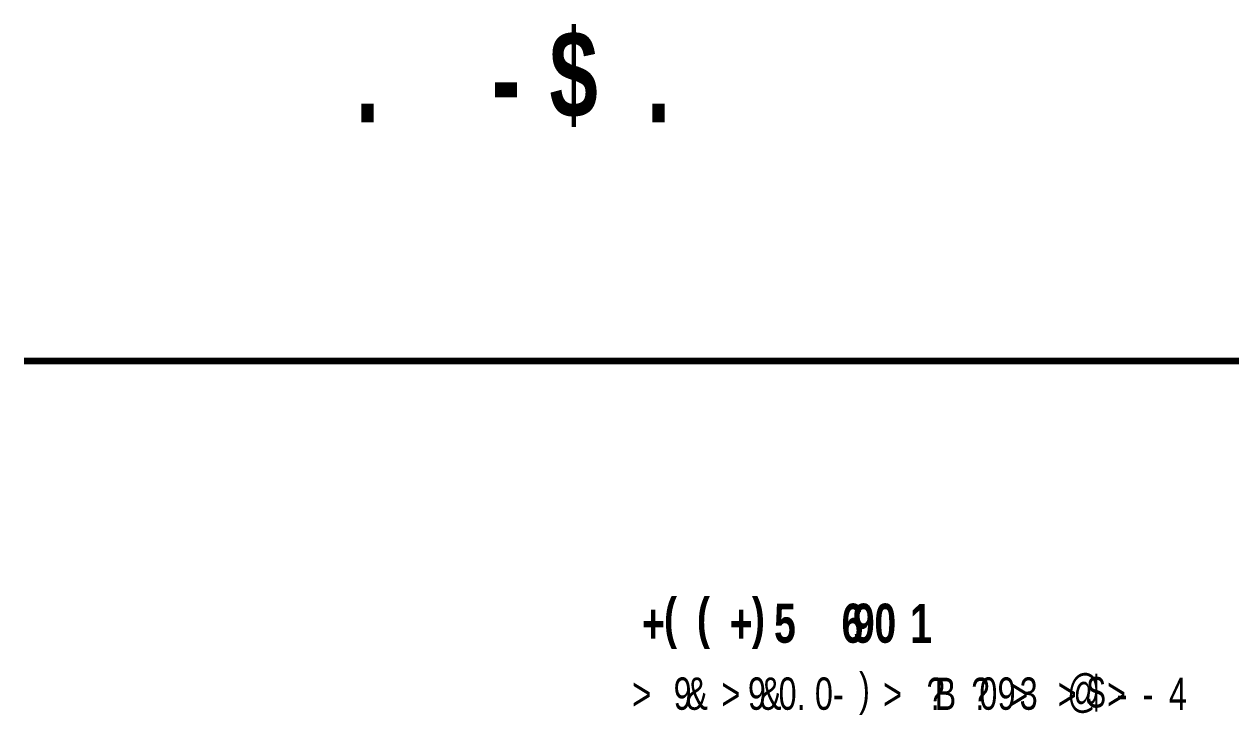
# Model space of a CAD drawing. Header units: inches. Extents: x 19 to 378, y -1 to 556.
# Drawn here: x 18.9 to 255.3, y 420.8 to 556.1 of the extents above; entities that cross this region are included whole.
import ezdxf

# ---------------------------------------------------------------- set-up
doc = ezdxf.new("R2010")
doc.units = ezdxf.units.IN
doc.layers.add('P', color=250, linetype='CONTINUOUS', lineweight=100)
doc.layers.add('Text', color=250, linetype='CONTINUOUS', lineweight=100)
doc.styles.get("Standard").update_dxf_attribs({"font": 'txt', "width": 0.75})

msp = doc.modelspace()

# ---------------------------------------------------------------- linework, layer by layer
at = {"layer": 'P', "color": 0, "linetype": 'CONTINUOUS'}
msp.add_lwpolyline([(18.89, 490.11), (378, 490.11)], dxfattribs=at)

# ---------------------------------------------------------------- texts
at = {"layer": 'Text', "color": 0, "linetype": 'CONTINUOUS', "attachment_point": 4}
for s, insert, char_height, width in [('{\\fSquare721BT|b1|i0|c1|p15;$}', (121.78, 545.33), 17, 17.3333), ('{\\fSquare721BT|b1|i0|c1|p15;}', (37.78, 545.33), 17, 17.3333), ('{\\fSquare721BT|b1|i0|c1|p15;}', (51.78, 545.33), 17, 17.3333), ('{\\fSquare721BT|b1|i0|c1|p15;}', (68.67, 545.33), 17, 17.3333), ('{\\fSquare721BT|b1|i0|c1|p15; }', (97.33, 545.33), 17, 17.3333), ('{\\fSquare721BT|b1|i0|c1|p15;-}', (110.44, 545.33), 17, 17.3333), ('{\\fSquare721BT|b1|i0|c1|p15; }', (127.67, 545.33), 17, 17.3333), ('{\\fSquare721BT|b1|i0|c1|p15;.}', (83.78, 545.33), 17, 17.3333), ('{\\fSquare721BT|b1|i0|c1|p15;.}', (140.78, 545.33), 17, 17.3333), ('{\\fUnivers|b0|i0|c1|p15;}', (37.78, 523.11), 11.6667, 12), ('{\\fUnivers|b0|i0|c1|p15;}', (41.22, 523.11), 11.6667, 12), ('{\\fUnivers|b0|i0|c1|p15;}', (45.56, 523.11), 11.6667, 12), ('{\\fUnivers|b0|i0|c1|p15;}', (49.56, 523.11), 11.6667, 12), ('{\\fUnivers|b0|i0|c1|p15;}', (52.22, 523.11), 11.6667, 12), ('{\\fUnivers|b0|i0|c1|p15;}', (54.56, 523.11), 11.6667, 12), ('{\\fUnivers|b0|i0|c1|p15;}', (56.78, 523.11), 11.6667, 12), ('{\\fUnivers|b0|i0|c1|p15;}', (63.33, 523.11), 11.6667, 12), ('{\\fUnivers|b0|i0|c1|p15;}', (67.67, 523.11), 11.6667, 12), ('{\\fUnivers|b0|i0|c1|p15;}', (72, 523.11), 11.6667, 12), ('{\\fUnivers|b0|i0|c1|p15;}', (76, 523.11), 11.6667, 12), ('{\\fUnivers|b0|i0|c1|p15;}', (80.33, 523.11), 11.6667, 12), ('{\\fUnivers|b0|i0|c1|p15;}', (84.67, 523.11), 11.6667, 12), ('{\\fUnivers|b0|i0|c1|p15;}', (89, 523.11), 11.6667, 12), ('{\\fUnivers|b0|i0|c1|p15;}', (91.56, 523.11), 11.6667, 12), ('{\\fUnivers|b0|i0|c1|p15;}', (94.22, 523.11), 11.6667, 12), ('{\\fUnivers|b0|i0|c1|p15;}', (98.56, 523.11), 11.6667, 12), ('{\\fUnivers|b0|i0|c1|p15;}', (105, 523.11), 11.6667, 12), ('{\\fUnivers|b0|i0|c1|p15;}', (109.11, 523.11), 11.6667, 12), ('{\\fUnivers|b0|i0|c1|p15;}', (115.44, 523.11), 11.6667, 12), ('{\\fUnivers|b0|i0|c1|p15;}', (117.67, 523.11), 11.6667, 12), ('{\\fUnivers|b0|i0|c1|p15;}', (120.33, 523.11), 11.6667, 12), ('{\\fUnivers|b0|i0|c1|p15;}', (124.22, 523.11), 11.6667, 12), ('{\\fUnivers|b0|i0|c1|p15;}', (128.56, 523.11), 11.6667, 12), ('{\\fUnivers|b0|i0|c1|p15;}', (132.89, 523.11), 11.6667, 12), ('{\\fUnivers|b0|i0|c1|p15;}', (139, 523.11), 11.6667, 12), ('{\\fUnivers|b0|i0|c1|p15;}', (145.44, 523.11), 11.6667, 12), ('{\\fUnivers|b0|i0|c1|p15;}', (147.67, 523.11), 11.6667, 12), ('{\\fUnivers|b0|i0|c1|p15;}', (150.33, 523.11), 11.6667, 12), ('{\\fUnivers|b0|i0|c1|p15;}', (156.78, 523.11), 11.6667, 12), ('{\\fUnivers|b0|i0|c1|p15;}', (159.11, 523.11), 11.6667, 12), ('{\\fUnivers|b0|i0|c1|p15;}', (163.44, 523.11), 11.6667, 12), ('{\\fUnivers|b0|i0|c1|p15;}', (166.33, 523.11), 11.6667, 12), ('{\\fUnivers|b0|i0|c1|p15;}', (170.67, 523.11), 11.6667, 12), ('{\\fUnivers|b0|i0|c1|p15;}', (177.11, 523.11), 11.6667, 12), ('{\\fUnivers|b0|i0|c1|p15;}', (181.44, 523.11), 11.6667, 12), ('{\\fUnivers|b0|i0|c1|p15;}', (185.56, 523.11), 11.6667, 12), ('{\\fUnivers|b0|i0|c1|p15;}', (188.11, 523.11), 11.6667, 12), ('{\\fUnivers|b0|i0|c1|p15;}', (192.44, 523.11), 11.6667, 12), ('{\\fUnivers|b0|i0|c1|p15;}', (196.78, 523.11), 11.6667, 12), ('{\\fUnivers|b0|i0|c1|p15;}', (199.44, 523.11), 11.6667, 12), ('{\\fUnivers|b0|i0|c1|p15;}', (203.78, 523.11), 11.6667, 12), ('{\\fUnivers|b1|i1|c1|p15;}', (37.78, 504.44), 7.6667, 8), ('{\\fUnivers|b1|i1|c1|p15;}', (42.78, 504.44), 7.6667, 8), ('{\\fUnivers|b1|i1|c1|p15;}', (45.22, 504.44), 7.6667, 8), ('{\\fUnivers|b1|i1|c1|p15;}', (48.89, 504.44), 7.6667, 8), ('{\\fUnivers|b1|i1|c1|p15;}', (51.33, 504.44), 7.6667, 8), ('{\\fUnivers|b1|i1|c1|p15;}', (53.78, 504.44), 7.6667, 8), ('{\\fUnivers|b1|i1|c1|p15;}', (57.89, 504.44), 7.6667, 8), ('{\\fUnivers|b1|i1|c1|p15;}', (62.11, 504.44), 7.6667, 8), ('{\\fUnivers|b1|i1|c1|p15;}', (64.44, 504.44), 7.6667, 8), ('{\\fUnivers|b1|i1|c1|p15;}', (66.89, 504.44), 7.6667, 8), ('{\\fUnivers|b1|i1|c1|p15;}', (70.67, 504.44), 7.6667, 8), ('{\\fUnivers|b1|i1|c1|p15;}', (76.78, 504.44), 7.6667, 8), ('{\\fUnivers|b1|i1|c1|p15;}', (79.11, 504.44), 7.6667, 8), ('{\\fUnivers|b1|i1|c1|p15;}', (83.33, 504.44), 7.6667, 8), ('{\\fUnivers|b1|i1|c1|p15;}', (87.44, 504.44), 7.6667, 8), ('{\\fUnivers|b1|i1|c1|p15;}', (89.89, 504.44), 7.6667, 8), ('{\\fUnivers|b1|i1|c1|p15;}', (94.11, 504.44), 7.6667, 8), ('{\\fUnivers|b1|i1|c1|p15;}', (96.89, 504.44), 7.6667, 8), ('{\\fUnivers|b1|i1|c1|p15;}', (101.11, 504.44), 7.6667, 8), ('{\\fUnivers|b1|i1|c1|p15;}', (106.78, 504.44), 7.6667, 8), ('{\\fUnivers|b1|i1|c1|p15;}', (111, 504.44), 7.6667, 8), ('{\\fUnivers|b1|i1|c1|p15;}', (115.11, 504.44), 7.6667, 8), ('{\\fUnivers|b1|i1|c1|p15;}', (121.22, 504.44), 7.6667, 8), ('{\\fUnivers|b1|i1|c1|p15;}', (125.44, 504.44), 7.6667, 8), ('{\\fUnivers|b1|i1|c1|p15;}', (129.67, 504.44), 7.6667, 8), ('{\\fUnivers|b1|i1|c1|p15;}', (133.78, 504.44), 7.6667, 8), ('{\\fUnivers|b1|i1|c1|p15;}', (136.22, 504.44), 7.6667, 8), ('{\\fUnivers|b1|i1|c1|p15;}', (138.56, 504.44), 7.6667, 8), ('{\\fUnivers|b1|i1|c1|p15;}', (142.78, 504.44), 7.6667, 8), ('{\\fUnivers|b1|i1|c1|p15;}', (147, 504.44), 7.6667, 8), ('{\\fUnivers|b1|i1|c1|p15;}', (149.33, 504.44), 7.6667, 8), ('{\\fUnivers|b1|i1|c1|p15;}', (151.78, 504.44), 7.6667, 8), ('{\\fUnivers|b1|i1|c1|p15;}', (155.89, 504.44), 7.6667, 8), ('{\\fUnivers|b1|i1|c1|p15;}', (160.11, 504.44), 7.6667, 8), ('{\\fFutura|b1|i0|c1|p15;(}', (144.22, 438.67), 7.6667, 8), ('{\\fFutura|b1|i0|c1|p15;(}', (150.67, 438.67), 7.6667, 8), ('{\\fFutura|b1|i0|c1|p15;)}', (161.44, 438.67), 7.6667, 8), ('{\\fFutura|b1|i0|c1|p15;5}', (165.78, 438.67), 7.6667, 8), ('{\\fFutura|b1|i0|c1|p15;6}', (179, 438.67), 7.6667, 8), ('{\\fFutura|b1|i0|c1|p15;9}', (181.22, 438.67), 7.6667, 8), ('{\\fFutura|b1|i0|c1|p15;0}', (185.44, 438.67), 7.6667, 8), ('{\\fFutura|b1|i0|c1|p15;1}', (192.44, 438.67), 7.6667, 8), ('{\\fZapfDingbats|b0|i0|c1|p15;}', (122.89, 440), 9, 9.3333), ('{\\fZapfDingbats|b0|i0|c1|p15;}', (122.89, 440), 9, 9.3333), ('{\\fFutura|b1|i0|c1|p15;+}', (139.89, 438.67), 7.6667, 8), ('{\\fFutura|b1|i0|c1|p15;+}', (157.11, 438.67), 7.6667, 8), ('{\\fFutura|b1|i0|c1|p15;}', (135, 438.67), 7.6667, 8), ('{\\fFutura|b1|i0|c1|p15;}', (168.11, 438.67), 7.6667, 8), ('{\\fFutura|b1|i0|c1|p15;}', (170.44, 438.67), 7.6667, 8), ('{\\fFutura|b1|i0|c1|p15;}', (174.56, 438.67), 7.6667, 8), ('{\\fFutura|b1|i0|c1|p15;}', (188.44, 438.67), 7.6667, 8), ('{\\fFutura|b0|i0|c1|p15;9}', (146.11, 424.89), 6.3333, 6.6667), ('{\\fFutura|b0|i0|c1|p15;&}', (148.56, 424.89), 6.3333, 6.6667), ('{\\fFutura|b0|i0|c1|p15;9}', (160.67, 424.89), 6.3333, 6.6667), ('{\\fFutura|b0|i0|c1|p15;&}', (163, 424.89), 6.3333, 6.6667), ('{\\fFutura|b0|i0|c1|p15;0}', (166.67, 424.89), 6.3333, 6.6667), ('{\\fFutura|b0|i0|c1|p15;0}', (173.78, 424.89), 6.3333, 6.6667), ('{\\fFutura|b0|i0|c1|p15;)}', (182.44, 424.89), 6.3333, 6.6667), ('{\\fFutura|b0|i0|c1|p15;?}', (195.67, 424.89), 6.3333, 6.6667), ('{\\fFutura|b0|i0|c1|p15;B}', (197.22, 424.89), 6.3333, 6.6667), ('{\\fFutura|b0|i0|c1|p15;?}', (204.44, 424.89), 6.3333, 6.6667), ('{\\fFutura|b0|i0|c1|p15;0}', (206, 424.89), 6.3333, 6.6667), ('{\\fFutura|b0|i0|c1|p15;9}', (209.56, 424.89), 6.3333, 6.6667), ('{\\fFutura|b0|i0|c1|p15;3}', (213.89, 424.89), 6.3333, 6.6667), ('{\\fFutura|b0|i0|c1|p15;@}', (223.22, 424.89), 6.3333, 6.6667), ('{\\fFutura|b0|i0|c1|p15;$}', (227.11, 424.89), 6.3333, 6.6667), ('{\\fFutura|b0|i0|c1|p15;4}', (243.11, 424.89), 6.3333, 6.6667), ('{\\fFutura|b0|i0|c1|p15;>}', (138, 424.89), 6.3333, 6.6667), ('{\\fFutura|b0|i0|c1|p15;>}', (155.44, 424.89), 6.3333, 6.6667), ('{\\fFutura|b0|i0|c1|p15;>}', (187.11, 424.89), 6.3333, 6.6667), ('{\\fFutura|b0|i0|c1|p15;>}', (211.89, 424.89), 6.3333, 6.6667), ('{\\fFutura|b0|i0|c1|p15;>}', (221.33, 424.89), 6.3333, 6.6667), ('{\\fFutura|b0|i0|c1|p15;>}', (231, 424.89), 6.3333, 6.6667), ('{\\fFutura|b0|i0|c1|p15;}', (134.11, 424.89), 6.3333, 6.6667), ('{\\fFutura|b0|i0|c1|p15;}', (139.89, 424.89), 6.3333, 6.6667), ('{\\fFutura|b0|i0|c1|p15;}', (142.44, 424.89), 6.3333, 6.6667), ('{\\fFutura|b0|i0|c1|p15; }', (152.22, 424.89), 6.3333, 6.6667), ('{\\fFutura|b0|i0|c1|p15; }', (157.33, 424.89), 6.3333, 6.6667), ('{\\fFutura|b0|i0|c1|p15;-}', (177.33, 424.89), 6.3333, 6.6667), ('{\\fFutura|b0|i0|c1|p15;}', (184.11, 424.89), 6.3333, 6.6667), ('{\\fFutura|b0|i0|c1|p15;}', (189, 424.89), 6.3333, 6.6667), ('{\\fFutura|b0|i0|c1|p15;}', (192.78, 424.89), 6.3333, 6.6667), ('{\\fFutura|b0|i0|c1|p15;}', (200.67, 424.89), 6.3333, 6.6667), ('{\\fFutura|b0|i0|c1|p15;}', (215.78, 424.89), 6.3333, 6.6667), ('{\\fFutura|b0|i0|c1|p15;-}', (232.89, 424.89), 6.3333, 6.6667), ('{\\fFutura|b0|i0|c1|p15;-}', (238, 424.89), 6.3333, 6.6667), ('{\\fFutura|b0|i0|c1|p15;.}', (170.22, 424.89), 6.3333, 6.6667)]:
    msp.add_mtext(s, dxfattribs=dict(at, insert=insert, char_height=char_height, width=width))
at = {"layer": 'Text', "color": 0, "linetype": 'CONTINUOUS', "char_height": 9, "attachment_point": 4}
for insert in [(129.89, 440), (129.89, 440), (132.56, 440), (132.56, 440)]:
    msp.add_mtext('{\\fZapfDingbats|b0|i0|c1|p15;}', dxfattribs=dict(at, insert=insert))

doc.saveas('drawing.dxf')
